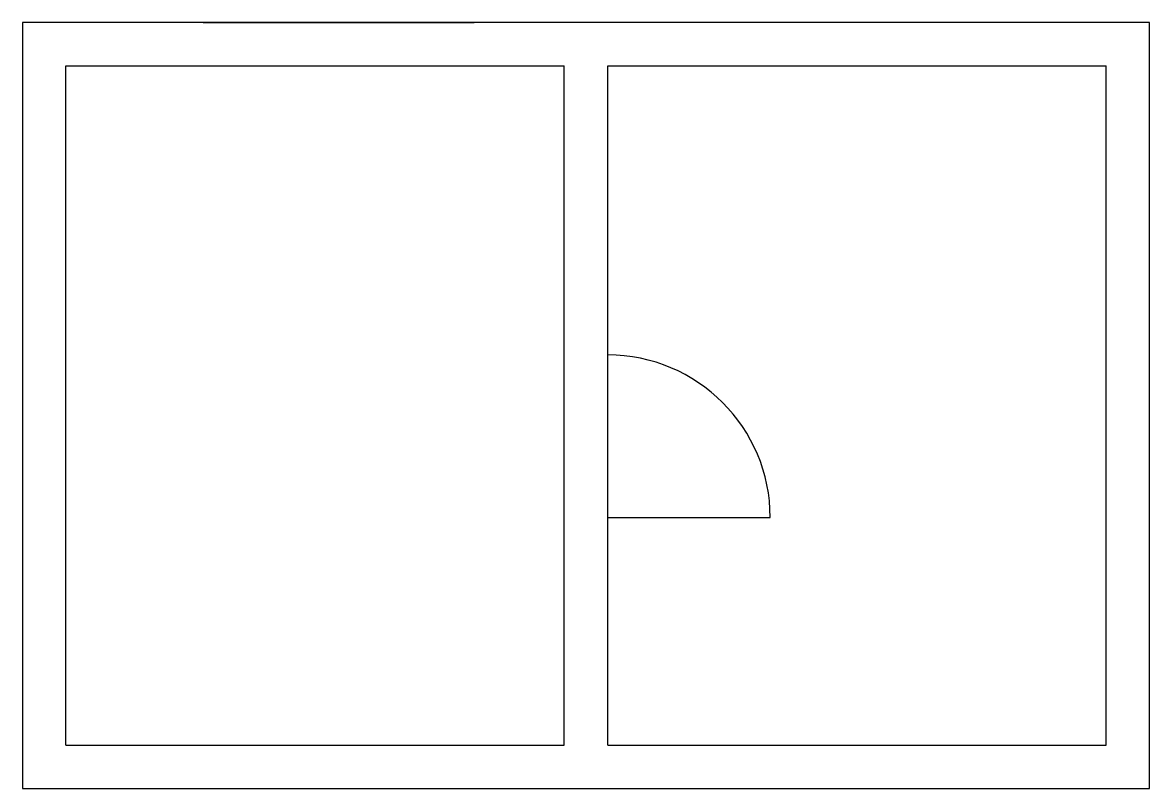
# Model space of a CAD drawing. Extents: x 0 to 6240, y 0 to 4240.
import ezdxf

# ---------------------------------------------------------------- set-up
doc = ezdxf.new("R2010")
doc.units = 0

# ---------------------------------------------------------------- blocks, each defined once
blk = doc.blocks.new('D900')
blk.add_line((0, 0), (900, 0))
blk.add_arc((0, 0), 900, 0, 90)

msp = doc.modelspace()

# ---------------------------------------------------------------- linework, layer by layer
at = {"layer": 'WALL'}
for p, q in [((6240, 4240), (0, 4240)), ((0, 4240), (0, 0)), ((6240, 0), (6240, 4240)), ((240, 4000), (3000, 4000)), ((240, 240), (240, 4000)), ((3000, 240), (3000, 4000)), ((3240, 4000), (6000, 4000)), ((3240, 240), (3240, 4000)), ((6000, 240), (6000, 4000)), ((240, 240), (3000, 240)), ((3240, 240), (6000, 240)), ((0, 0), (6240, 0))]:
    msp.add_line(p, q, dxfattribs=at)
at = {"layer": 'WINDOW'}
msp.add_line((1000, 4240), (2500, 4240), dxfattribs=at)

# ---------------------------------------------------------------- block references
at = {"layer": 'DOOR'}
msp.add_blockref('D900', (3240, 1500), dxfattribs=at)

doc.saveas('drawing.dxf')
